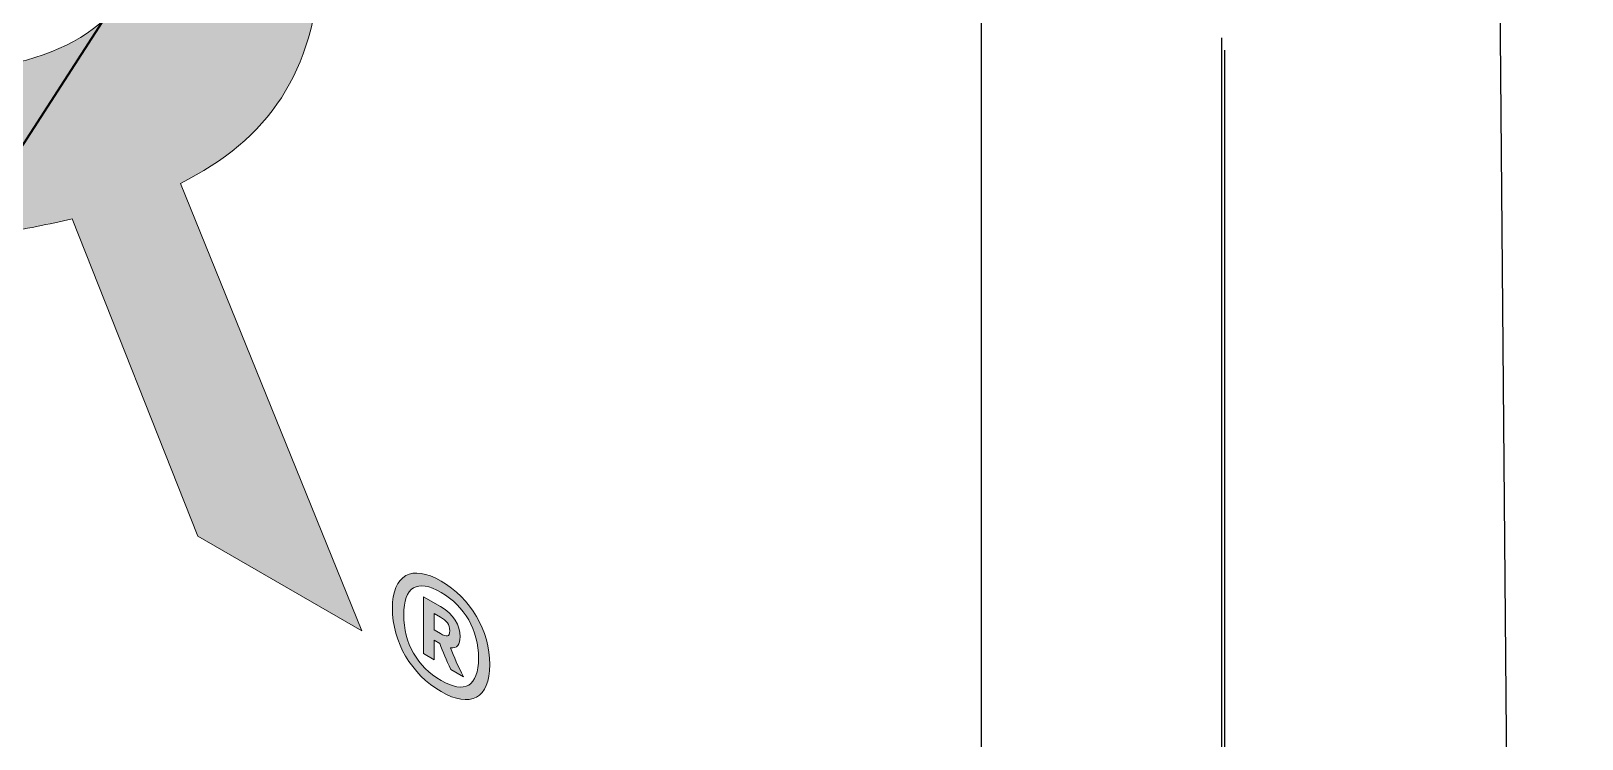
# Model space of a CAD drawing. Extents: x -1140 to 5605, y -816 to 2382.
# Drawn here: x 3318.36 to 3346.18, y 136.47 to 149.15 of the extents above; entities that cross this region are included whole.
import ezdxf

# ---------------------------------------------------------------- set-up
doc = ezdxf.new("R2010")
doc.units = 0
doc.header["$MEASUREMENT"] = 0
doc.linetypes.add('AI-Linetype-60', pattern=[27, 18, -9])
for name, color, linetype, lineweight in [('G-ANNO-TTLB', 7, 'Continuous', 0), ('TYVEK', 7, 'Continuous', 0), ('X-REF - TRACED', 7, 'Continuous', 0)]:
    doc.layers.add(name, color=color, linetype=linetype, lineweight=lineweight)

# ---------------------------------------------------------------- blocks, each defined once
blk = doc.blocks.new('Block_558')
at = {"layer": 'X-REF - TRACED', "true_color": 0x848484, "transparency": 33554687}
h = blk.add_hatch(color=252, dxfattribs=at)
h.dxf.hatch_style = 2
edge = h.paths.add_edge_path()
edge.add_spline(control_points=[(3321.038, 146.421), (3321.038, 146.421), (3324.293, 138.403), (3324.293, 138.403), (3324.293, 138.403), (3321.351, 140.102), (3321.351, 140.102), (3321.351, 140.102), (3319.096, 145.788), (3319.096, 145.788), (3318.684, 145.689), (3318.252, 145.601), (3317.782, 145.535), (3317.782, 145.535), (3317.782, 142.163), (3317.782, 142.163), (3317.782, 142.163), (3315.075, 143.725), (3315.075, 143.725), (3315.075, 143.725), (3315.075, 159.846), (3315.075, 159.846), (3315.075, 159.846), (3317.782, 158.441), (3317.782, 158.441), (3317.782, 158.441), (3317.782, 148.526), (3317.782, 148.526), (3319.625, 148.833), (3320.528, 149.886), (3320.842, 151.885), (3320.842, 151.885), (3323.528, 150.334), (3323.528, 150.334), (3323.47, 148.434), (3322.607, 147.201), (3321.038, 146.421)], knot_values=[0, 0, 0, 0, 1, 1, 1, 2, 2, 2, 3, 3, 3, 4, 4, 4, 5, 5, 5, 6, 6, 6, 7, 7, 7, 8, 8, 8, 9, 9, 9, 10, 10, 10, 11, 11, 11, 12, 12, 12, 12], degree=3, periodic=0)
at = {"layer": 'X-REF - TRACED'}
blk.add_open_spline([(3321.038, 146.421), (3321.038, 146.421), (3324.293, 138.403), (3324.293, 138.403), (3324.293, 138.403), (3321.351, 140.102), (3321.351, 140.102), (3321.351, 140.102), (3319.096, 145.788), (3319.096, 145.788), (3318.684, 145.689), (3318.252, 145.601), (3317.782, 145.535), (3317.782, 145.535), (3317.782, 142.163), (3317.782, 142.163), (3317.782, 142.163), (3315.075, 143.725), (3315.075, 143.725), (3315.075, 143.725), (3315.075, 159.846), (3315.075, 159.846), (3315.075, 159.846), (3317.782, 158.441), (3317.782, 158.441), (3317.782, 158.441), (3317.782, 148.526), (3317.782, 148.526), (3319.625, 148.833), (3320.528, 149.886), (3320.842, 151.885), (3320.842, 151.885), (3323.528, 150.334), (3323.528, 150.334), (3323.47, 148.434), (3322.607, 147.201), (3321.038, 146.421)], degree=3, knots=[0, 0, 0, 0, 1, 1, 1, 2, 2, 2, 3, 3, 3, 4, 4, 4, 5, 5, 5, 6, 6, 6, 7, 7, 7, 8, 8, 8, 9, 9, 9, 10, 10, 10, 11, 11, 11, 12, 12, 12, 12], dxfattribs=at)
blk = doc.blocks.new('Block_557')
at = {"layer": 'X-REF - TRACED'}
blk.add_blockref('Block_558', (0, 0), dxfattribs=at)
blk = doc.blocks.new('Block_559')
at = {"layer": 'X-REF - TRACED', "true_color": 0x848484, "transparency": 33554687}
h = blk.add_hatch(color=252, dxfattribs=at)
h.dxf.hatch_style = 2
edge = h.paths.add_edge_path()
edge.add_spline(control_points=[(3325.592, 138.714), (3325.592, 138.714), (3325.592, 138.419), (3325.592, 138.419), (3325.592, 138.419), (3325.704, 138.354), (3325.704, 138.354), (3325.813, 138.291), (3325.871, 138.291), (3325.871, 138.403), (3325.871, 138.515), (3325.813, 138.586), (3325.704, 138.649), (3325.704, 138.649), (3325.592, 138.714), (3325.592, 138.714)], knot_values=[0, 0, 0, 0, 1, 1, 1, 2, 2, 2, 3, 3, 3, 4, 4, 4, 5, 5, 5, 5], degree=3, periodic=0)
edge = h.paths.add_edge_path()
edge.add_spline(control_points=[(3325.4, 139.011), (3325.4, 139.011), (3325.704, 138.836), (3325.704, 138.836), (3325.94, 138.7), (3326.056, 138.504), (3326.056, 138.296), (3326.056, 138.155), (3325.998, 138.085), (3325.886, 138.1), (3325.944, 137.937), (3326.02, 137.769), (3326.118, 137.579), (3326.118, 137.579), (3325.889, 137.711), (3325.889, 137.711), (3325.806, 137.88), (3325.744, 138.027), (3325.693, 138.177), (3325.693, 138.177), (3325.592, 138.236), (3325.592, 138.236), (3325.592, 138.236), (3325.592, 137.883), (3325.592, 137.883), (3325.592, 137.883), (3325.4, 137.994), (3325.4, 137.994), (3325.4, 137.994), (3325.4, 139.011), (3325.4, 139.011)], knot_values=[0, 0, 0, 0, 1, 1, 1, 2, 2, 2, 3, 3, 3, 4, 4, 4, 5, 5, 5, 6, 6, 6, 7, 7, 7, 8, 8, 8, 9, 9, 9, 10, 10, 10, 10], degree=3, periodic=0)
edge = h.paths.add_edge_path()
edge.add_spline(control_points=[(3325.715, 139.091), (3325.288, 139.338), (3325.045, 139.196), (3325.045, 138.689), (3325.045, 138.178), (3325.288, 137.759), (3325.715, 137.512), (3326.139, 137.268), (3326.386, 137.404), (3326.386, 137.915), (3326.386, 138.422), (3326.139, 138.846), (3325.715, 139.091)], knot_values=[0, 0, 0, 0, 1, 1, 1, 2, 2, 2, 3, 3, 3, 4, 4, 4, 4], degree=3, periodic=0)
edge = h.paths.add_edge_path()
edge.add_spline(control_points=[(3325.715, 139.295), (3326.241, 138.991), (3326.589, 138.404), (3326.589, 137.797), (3326.589, 137.191), (3326.237, 137.012), (3325.715, 137.313), (3325.183, 137.621), (3324.842, 138.2), (3324.842, 138.806), (3324.842, 139.413), (3325.186, 139.6), (3325.715, 139.295)], knot_values=[0, 0, 0, 0, 1, 1, 1, 2, 2, 2, 3, 3, 3, 4, 4, 4, 4], degree=3, periodic=0)
at = {"layer": 'X-REF - TRACED'}
for points, knots in [([(3325.715, 139.295), (3326.241, 138.991), (3326.589, 138.404), (3326.589, 137.797), (3326.589, 137.191), (3326.237, 137.012), (3325.715, 137.313), (3325.183, 137.621), (3324.842, 138.2), (3324.842, 138.806), (3324.842, 139.413), (3325.186, 139.6), (3325.715, 139.295)], [0, 0, 0, 0, 1, 1, 1, 2, 2, 2, 3, 3, 3, 4, 4, 4, 4]), ([(3325.715, 139.091), (3325.288, 139.338), (3325.045, 139.196), (3325.045, 138.689), (3325.045, 138.178), (3325.288, 137.759), (3325.715, 137.512), (3326.139, 137.268), (3326.386, 137.404), (3326.386, 137.915), (3326.386, 138.422), (3326.139, 138.846), (3325.715, 139.091)], [0, 0, 0, 0, 1, 1, 1, 2, 2, 2, 3, 3, 3, 4, 4, 4, 4]), ([(3325.4, 139.011), (3325.4, 139.011), (3325.704, 138.836), (3325.704, 138.836), (3325.94, 138.7), (3326.056, 138.504), (3326.056, 138.296), (3326.056, 138.155), (3325.998, 138.085), (3325.886, 138.1), (3325.944, 137.937), (3326.02, 137.769), (3326.118, 137.579), (3326.118, 137.579), (3325.889, 137.711), (3325.889, 137.711), (3325.806, 137.88), (3325.744, 138.027), (3325.693, 138.177), (3325.693, 138.177), (3325.592, 138.236), (3325.592, 138.236), (3325.592, 138.236), (3325.592, 137.883), (3325.592, 137.883), (3325.592, 137.883), (3325.4, 137.994), (3325.4, 137.994), (3325.4, 137.994), (3325.4, 139.011), (3325.4, 139.011)], [0, 0, 0, 0, 1, 1, 1, 2, 2, 2, 3, 3, 3, 4, 4, 4, 5, 5, 5, 6, 6, 6, 7, 7, 7, 8, 8, 8, 9, 9, 9, 10, 10, 10, 10]), ([(3325.592, 138.714), (3325.592, 138.714), (3325.592, 138.419), (3325.592, 138.419), (3325.592, 138.419), (3325.704, 138.354), (3325.704, 138.354), (3325.813, 138.291), (3325.871, 138.291), (3325.871, 138.403), (3325.871, 138.515), (3325.813, 138.586), (3325.704, 138.649), (3325.704, 138.649), (3325.592, 138.714), (3325.592, 138.714)], [0, 0, 0, 0, 1, 1, 1, 2, 2, 2, 3, 3, 3, 4, 4, 4, 5, 5, 5, 5])]:
    blk.add_open_spline(points, degree=3, knots=knots, dxfattribs=at)
blk = doc.blocks.new('Block_556')
at = {"layer": 'X-REF - TRACED'}
for name in ['Block_557', 'Block_559']:
    blk.add_blockref(name, (0, 0), dxfattribs=at)
blk = doc.blocks.new('Block_555')
at = {"layer": 'X-REF - TRACED'}
blk.add_blockref('Block_556', (0, 0), dxfattribs=at)
blk = doc.blocks.new('Block_553')
at = {"layer": 'X-REF - TRACED'}
blk.add_blockref('Block_555', (0, 0), dxfattribs=at)

msp = doc.modelspace()

# ---------------------------------------------------------------- hatches: boundary and pattern name
at = {"layer": 'G-ANNO-TTLB', "true_color": 0xff00ff, "transparency": 33554687}
h = msp.add_hatch(color=6, dxfattribs=at)
edge = h.paths.add_edge_path()
edge.add_spline(control_points=[(5285.56, -733.232), (5285.56, -733.232), (2356.042, -733.232), (2356.042, -733.232), (2356.042, -733.232), (2356.042, 1723.768), (2356.042, 1723.768), (2356.042, 1723.768), (5285.56, 1723.768), (5285.56, 1723.768), (5285.56, 1723.768), (5285.56, -733.232), (5285.56, -733.232)], knot_values=[0, 0, 0, 0, 1, 1, 1, 2, 2, 2, 3, 3, 3, 4, 4, 4, 4], degree=3, periodic=0)
edge = h.paths.add_edge_path()
edge.add_spline(control_points=[(2365.042, 1714.768), (2365.042, 1714.768), (2365.042, -724.232), (2365.042, -724.232), (2365.042, -724.232), (5276.56, -724.232), (5276.56, -724.232), (5276.56, -724.232), (5276.56, 1714.768), (5276.56, 1714.768), (5276.56, 1714.768), (2365.042, 1714.768), (2365.042, 1714.768)], knot_values=[0, 0, 0, 0, 1, 1, 1, 2, 2, 2, 3, 3, 3, 4, 4, 4, 4], degree=3, periodic=0)
edge.add_line((2365.042, 1714.768), (2365.042, 1714.768))

# ---------------------------------------------------------------- linework, layer by layer
at = {"layer": 'G-ANNO-TTLB'}
for points in [[(5285.56, -733.232), (5285.56, -733.232), (2356.042, -733.232), (2356.042, -733.232), (2356.042, -733.232), (2356.042, 1723.768), (2356.042, 1723.768), (2356.042, 1723.768), (5285.56, 1723.768), (5285.56, 1723.768), (5285.56, 1723.768), (5285.56, -733.232), (5285.56, -733.232)], [(2365.042, 1714.768), (2365.042, 1714.768), (2365.042, -724.232), (2365.042, -724.232), (2365.042, -724.232), (5276.56, -724.232), (5276.56, -724.232), (5276.56, -724.232), (5276.56, 1714.768), (5276.56, 1714.768), (5276.56, 1714.768), (2365.042, 1714.768), (2365.042, 1714.768)]]:
    msp.add_open_spline(points, degree=3, knots=[0, 0, 0, 0, 1, 1, 1, 2, 2, 2, 3, 3, 3, 4, 4, 4, 4], dxfattribs=at)
at = {"layer": 'TYVEK', "color": 252, "lineweight": 35, "true_color": 0x848484}
msp.add_line((3325.859, 158.929), (3302.567, 122.954), dxfattribs=at)
at = {"layer": 'TYVEK', "color": 3, "lineweight": 25, "true_color": 0x00ff00}
msp.add_line((3339.765, 148.812), (3339.765, 58.096), dxfattribs=at)
at = {"layer": 'TYVEK', "color": 18, "linetype": 'AI-Linetype-60', "lineweight": 25, "true_color": 0x000000}
msp.add_lwpolyline([(3253.436, 82.091), (3253.436, 285.229), (3343.994, 233.19), (3345.75, 27.288)], dxfattribs=at)
at = {"layer": 'TYVEK', "color": 18, "lineweight": 25, "true_color": 0x000000}
msp.add_lwpolyline([(3339.715, 149.032), (3339.715, 58.453), (3257.167, 106.585), (3257.111, 277.678), (3339.715, 229.892)], dxfattribs=at)
at = {"layer": 'TYVEK', "color": 3, "lineweight": 25, "true_color": 0x00ff00}
msp.add_lwpolyline([(3261.117, 109.241), (3261.117, 270.335), (3335.402, 227.022), (3335.402, 66.208), (3261.117, 109.241)], dxfattribs=at)

# ---------------------------------------------------------------- block references
at = {"layer": 'X-REF - TRACED'}
msp.add_blockref('Block_553', (0, 0), dxfattribs=at)

doc.saveas('drawing.dxf')
